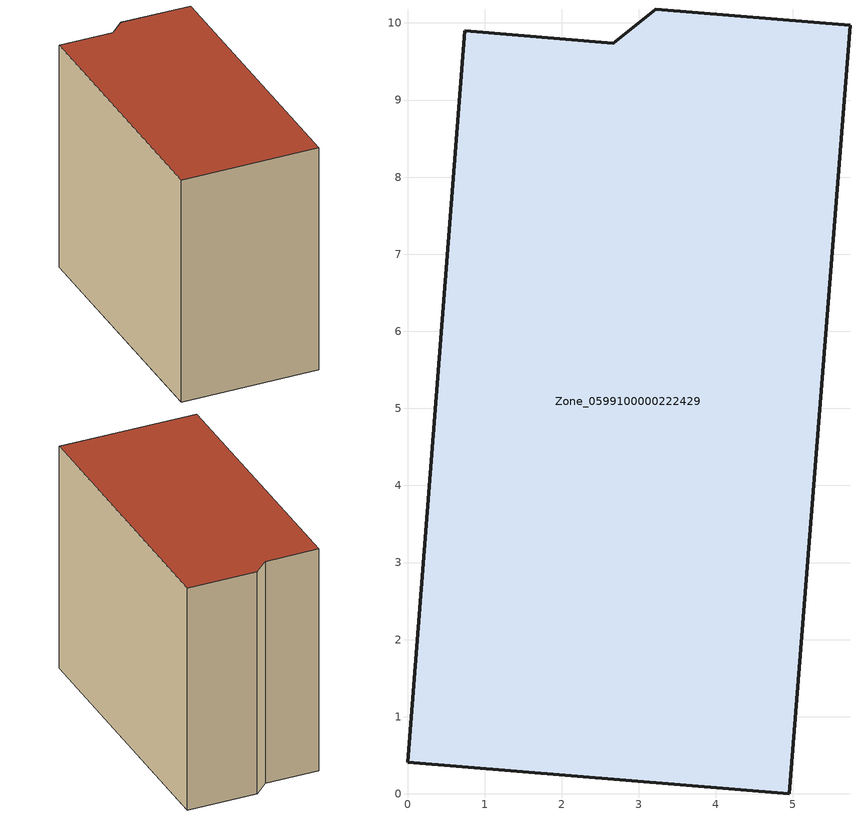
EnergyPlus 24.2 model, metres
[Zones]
Zone_0599100000222429
 floor ground (C_G): 0,0.41 0.74,9.9 2.67,9.74 3.22,10.18 5.74,9.97 4.95,0 z0
 wall outside (C_F): 3.22,10.18 2.67,9.74 0.74,9.9 0,0.41 4.95,0 5.74,9.97 3.22,10.18 z0:8.47
 roof outside (C_R): 0,0.41 4.95,0 5.74,9.97 3.22,10.18 2.67,9.74 0.74,9.9 z8.47
[BUILDING]
Pand.0599100000222429: North Axis=0; Terrain=City; Loads Convergence Tolerance Value=0.04; Temperature Convergence Tolerance Value=0.4; Solar Distribution=FullExterior; Maximum Number of Warmup Days=25; Minimum Number of Warmup Days=1
[Site:Location]
Rotterdam.The.Hague.AP_ZH_NLD Design_Conditions: Latitude=51.96; Longitude=4.45; Time Zone=1; Elevation=-4.5
[SITE:GROUNDTEMPERATURE:BUILDINGSURFACE]
18, 18, 18, 18, 18, 18, 18, 18, 18, 18, 18, 18
[MATERIAL] Thermal Absorptance=0.9; Solar Absorptance=0.7; Visible Absorptance=0.7
Name | Roughness | Thickness | Conductivity | Density | Specific Heat
G.TI.1946 | MediumSmooth | 0.15 | 1 | 540 | 1210
F.TI.1946 | Rough | 0.3 | 0.857143 | 1920 | 840
R.TI.1946 | MediumRough | 0.2 | 0.1 | 1500 | 1000
[CONSTRUCTION]
C_G: G.TI.1946
C_F: F.TI.1946
C_R: R.TI.1946
[ZONE]
Zone_0599100000222429: Type=1; Multiplier=1; Ceiling Height=Autocalculate; Volume=Autocalculate; Floor Area=autocalculate; Part of Total Floor Area=Yes
[ZONEINFILTRATION:DESIGNFLOWRATE]
Infil_Zone_0599100000222429: Zone or ZoneList or Space or SpaceList=Zone_0599100000222429; Schedule=AlwaysOn; Design Flow Rate Calculation Method=Flow/Area; Flow Rate per Floor Area=0.003; Constant Term Coefficient=1; Temperature Term Coefficient=0; Velocity Term Coefficient=0; Velocity Squared Term Coefficient=0
[HVACTEMPLATE:ZONE:IDEALLOADSAIRSYSTEM]
Zone_0599100000222429: Maximum Heating Supply Air Temperature=50; Minimum Cooling Supply Air Temperature=13; Maximum Heating Supply Air Humidity Ratio=0.0156; Minimum Cooling Supply Air Humidity Ratio=0.0077; Heating Limit=NoLimit; Cooling Limit=NoLimit; Dehumidification Control Type=ConstantSensibleHeatRatio; Cooling Sensible Heat Ratio=0.7; Dehumidification Setpoint=60; Humidification Control Type=None; Humidification Setpoint=30; Outdoor Air Method=None; Outdoor Air Flow Rate per Person=0.00944; Outdoor Air Flow Rate per Zone Floor Area=0; Outdoor Air Flow Rate per Zone=0; Demand Controlled Ventilation Type=None; Outdoor Air Economizer Type=NoEconomizer; Heat Recovery Type=None; Sensible Heat Recovery Effectiveness=0.7; Latent Heat Recovery Effectiveness=0.65
[ZONECONTROL:THERMOSTAT]
ThermostatControl_Zone_0599100000222429: Zone or ZoneList=Zone_0599100000222429; Control Type Schedule=DualSetpointControlType; Control 1=Thermostat_Zone_0599100000222429; Temperature Difference Between Cutout And Setpoint=0
[THERMOSTATSETPOINT:DUALSETPOINT]
Thermostat_Zone_0599100000222429: Heating Setpoint Temperature Schedule=HeatingSetpoint_Zone_0599100000222429; Cooling Setpoint Temperature Schedule=CoolingSetpoint_Zone_0599100000222429
[SCHEDULE:COMPACT]
HeatingSetpoint_Zone_0599100000222429: Through: 12/31, For: AllDays, Until: 24:00, 21
CoolingSetpoint_Zone_0599100000222429: Through: 12/31, For: AllDays, Until: 24:00, 24
DualSetpointControlType: Through: 12/31, For: AllDays, Until: 24:00, 4
AlwaysOn: Through: 12/31, For: AllDays, Until: 24:00, 1
